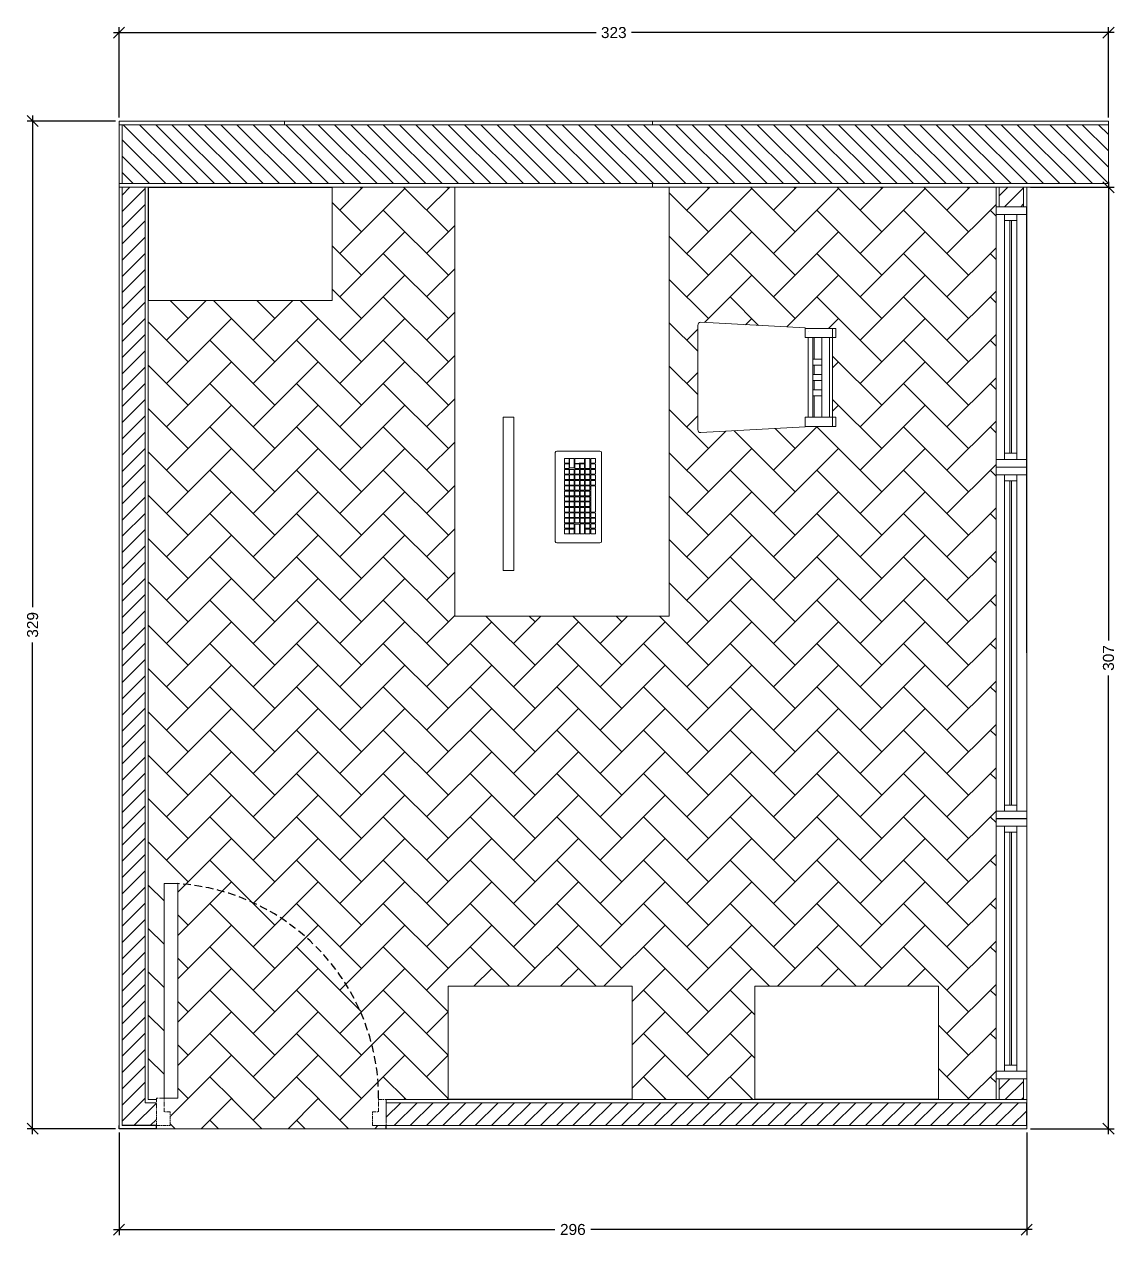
# Model space of a CAD drawing. Header units: inches. Extents: x 446 to 5946, y 570 to 2728.
# Drawn here: x 885.8 to 1242.2, y 569.7 to 965.8 of the extents above; entities that cross this region are included whole.
import ezdxf

# ---------------------------------------------------------------- set-up
doc = ezdxf.new("R2010")
doc.units = ezdxf.units.IN
doc.header["$MEASUREMENT"] = 0
doc.linetypes.add('CENTER', pattern=[2, 1.25, -0.25, 0.25, -0.25])
doc.linetypes.add('HIDDEN', pattern=[0.375, 0.25, -0.125])
for name, color, linetype, lineweight in [('ACCESSORI', 2, 'Continuous', 13), ('ARREDI', 8, 'Continuous', 18), ('CAMPITURE', 6, 'Continuous', 13), ('INFISSI', 4, 'Continuous', 13), ('quote', 5, 'Continuous', 18), ('STRUTTURA', 7, 'Continuous', 20)]:
    doc.layers.add(name, color=color, linetype=linetype, lineweight=lineweight)
doc.styles.add('ARIAL', font='Arial.ttf')
doc.dimstyles.new('TICK_36', dxfattribs={"dimtxt": 3.6, "dimasz": 3.6, "dimexe": 1.8, "dimexo": 1.2, "dimgap": 1.8, "dimtad": 0, "dimdec": 0, "dimzin": 0, "dimdsep": 46, "dimtxsty": 'ARIAL', "dimblk": 'OBLIQUE', "dimcen": 1.8, "dimdle": 1.8, "dimclrd": 256, "dimclrt": 256, "dimadec": 0, "dimazin": 0, "dimtfac": 1, "dimtdec": 0, "dimtmove": 1, "dimatfit": 3, "dimldrblk": 'OPEN90', "dimfxl": 1, "dimtfill": 1, "dimtolj": 1, "dimtzin": 0, "dimarcsym": 0})
pattern_1 = [(45, (-29.488, 0), (-2.65165, 2.65165), [])]
pattern_2 = [(45, (-29.488, 0), (1e-15, 14.142136), [30, -10]), (135, (-22.417, 7.071), (1e-15, 14.142136), [30, -10])]

# ---------------------------------------------------------------- blocks, each defined once
blk = doc.blocks.new('_Oblique')
at = {"color": 0, "linetype": 'ByBlock', "lineweight": -2}
blk.add_line((-0.5, -0.5), (0.5, 0.5), dxfattribs=at)
blk = doc.blocks.new('*D11')
at = {"layer": 'quote', "lineweight": -2, "transparency": 16777216}
for p, q in [((888.5, 936.02), (888.5, 775.52)), ((888.5, 603.52), (888.5, 764.02))]:
    blk.add_line(p, q, dxfattribs=at)
at = {"layer": 'quote', "color": 0, "lineweight": -2, "transparency": 16777216}
for p, q in [((915.48, 934.22), (886.7, 934.22)), ((915.48, 605.32), (886.7, 605.32))]:
    blk.add_line(p, q, dxfattribs=at)
at = {"layer": 'quote', "lineweight": -2, "transparency": 16777216, "xscale": 3.6, "yscale": 3.6, "zscale": 3.6}
for p, rotation in [((888.5, 934.22), 90), ((888.5, 605.32), 270)]:
    blk.add_blockref('_Oblique', p, dxfattribs=dict(at, rotation=rotation))
at = {"layer": 'quote', "transparency": 16777216, "insert": (888.5, 769.77), "char_height": 3.6, "attachment_point": 5, "rotation": 90, "style": 'ARIAL', "bg_fill": 3, "box_fill_scale": 1.25, "bg_fill_color": 256, "bg_fill_true_color": 13158600, "bg_fill_transparency": 0}
blk.add_mtext('\\A1;329', dxfattribs=at)
blk = doc.blocks.new('_Open90')
at = {"color": 0, "linetype": 'ByBlock', "lineweight": -2}
for p, q in [((0, 0), (-1, 0)), ((-0.5, 0.5), (0, 0)), ((0, 0), (-0.5, -0.5))]:
    blk.add_line(p, q, dxfattribs=at)
blk = doc.blocks.new('*D12')
at = {"layer": 'quote', "color": 0, "lineweight": -2, "transparency": 16777216}
for p, q in [((916.68, 604.12), (916.68, 570.61)), ((1212.78, 604.12), (1212.78, 570.61))]:
    blk.add_line(p, q, dxfattribs=at)
at = {"layer": 'quote', "lineweight": -2, "transparency": 16777216}
for p, q in [((914.88, 572.41), (1058.9, 572.41)), ((1214.58, 572.41), (1070.56, 572.41))]:
    blk.add_line(p, q, dxfattribs=at)
at = {"layer": 'quote', "lineweight": -2, "transparency": 16777216, "xscale": 3.6, "yscale": 3.6, "zscale": 3.6, "rotation": 180}
blk.add_blockref('_Oblique', (916.68, 572.41), dxfattribs=at)
at = {"layer": 'quote', "lineweight": -2, "transparency": 16777216, "xscale": 3.6, "yscale": 3.6, "zscale": 3.6}
blk.add_blockref('_Oblique', (1212.78, 572.41), dxfattribs=at)
at = {"layer": 'quote', "transparency": 16777216, "insert": (1064.73, 572.41), "char_height": 3.6, "attachment_point": 5, "style": 'ARIAL', "bg_fill": 3, "box_fill_scale": 1.25, "bg_fill_color": 256, "bg_fill_true_color": 13158600, "bg_fill_transparency": 0}
blk.add_mtext('\\A1;296', dxfattribs=at)
blk = doc.blocks.new('*D13')
at = {"layer": 'quote', "color": 0, "lineweight": -2, "transparency": 16777216}
for p, q in [((1213.98, 912.62), (1241.28, 912.62)), ((1213.98, 605.32), (1241.28, 605.32))]:
    blk.add_line(p, q, dxfattribs=at)
at = {"layer": 'quote', "lineweight": -2, "transparency": 16777216}
for p, q in [((1239.48, 914.42), (1239.48, 764.72)), ((1239.48, 603.52), (1239.48, 753.21))]:
    blk.add_line(p, q, dxfattribs=at)
at = {"layer": 'quote', "lineweight": -2, "transparency": 16777216, "xscale": 3.6, "yscale": 3.6, "zscale": 3.6}
for p, rotation in [((1239.48, 912.62), 90), ((1239.48, 605.32), 270)]:
    blk.add_blockref('_Oblique', p, dxfattribs=dict(at, rotation=rotation))
at = {"layer": 'quote', "transparency": 16777216, "insert": (1239.48, 758.97), "char_height": 3.6, "attachment_point": 5, "rotation": 90, "style": 'ARIAL', "bg_fill": 3, "box_fill_scale": 1.25, "bg_fill_color": 256, "bg_fill_true_color": 13158600, "bg_fill_transparency": 0}
blk.add_mtext('\\A1;307', dxfattribs=at)
blk = doc.blocks.new('*D14')
at = {"layer": 'quote', "lineweight": -2, "transparency": 16777216}
for p, q in [((914.88, 963.08), (1072.33, 963.08)), ((1241.28, 963.08), (1083.84, 963.08))]:
    blk.add_line(p, q, dxfattribs=at)
at = {"layer": 'quote', "color": 0, "lineweight": -2, "transparency": 16777216}
for p, q in [((916.68, 935.42), (916.68, 964.88)), ((1239.48, 935.42), (1239.48, 964.88))]:
    blk.add_line(p, q, dxfattribs=at)
at = {"layer": 'quote', "lineweight": -2, "transparency": 16777216, "xscale": 3.6, "yscale": 3.6, "zscale": 3.6, "rotation": 180}
blk.add_blockref('_Oblique', (916.68, 963.08), dxfattribs=at)
at = {"layer": 'quote', "lineweight": -2, "transparency": 16777216, "xscale": 3.6, "yscale": 3.6, "zscale": 3.6}
blk.add_blockref('_Oblique', (1239.48, 963.08), dxfattribs=at)
at = {"layer": 'quote', "transparency": 16777216, "insert": (1078.08, 963.08), "char_height": 3.6, "attachment_point": 5, "style": 'ARIAL', "bg_fill": 3, "box_fill_scale": 1.25, "bg_fill_color": 256, "bg_fill_true_color": 13158600, "bg_fill_transparency": 0}
blk.add_mtext('\\A1;323', dxfattribs=at)

msp = doc.modelspace()

# ---------------------------------------------------------------- hatches: boundary and pattern name
at = {"layer": 'CAMPITURE'}
h = msp.add_hatch(dxfattribs=at)
h.set_pattern_fill('ANSI31', color=256, scale=30, angle=90)
h.set_pattern_definition([(135, (1544.6044, -17.0527), (-2.65165, -2.65165), [])])
h.paths.add_polyline_path([(917.68, 913.82), (1239.48, 913.82), (1239.48, 933.02), (917.68, 933.02)])
h = msp.add_hatch(dxfattribs=at)
h.set_pattern_fill('ANSI31', color=256, scale=30)
h.set_pattern_definition(pattern_1)
h.paths.add_polyline_path([(917.68, 606.32), (928.87, 606.32), (928.87, 613.82), (926.18, 613.82), (925.18, 613.82), (925.18, 912.62), (917.68, 912.62)])
h = msp.add_hatch(dxfattribs=at)
h.set_pattern_fill('AR-HBONE', color=256, scale=2.5)
h.set_pattern_definition(pattern_2)
h.paths.add_polyline_path([(1150.48, 866.53), (1150.48, 863.53), (1149.48, 863.53), (1149.48, 837.53), (1150.48, 837.53), (1150.48, 834.53), (1140.48, 834.53), (1140.48, 834.37), (1106.48, 832.53, -0.414214), (1105.48, 833.53), (1105.48, 867.53, -0.414214), (1106.48, 868.53), (1140.48, 866.7), (1140.48, 866.53)], flags=16)
h.paths.add_polyline_path([(1148.48, 863.53), (1148.48, 837.53), (1141.48, 837.53), (1141.48, 863.53), (1143.48, 863.53), (1143.48, 856.53), (1145.98, 856.53), (1145.98, 863.53)], flags=0)
h.paths.add_polyline_path([(1142.98, 854.53), (1143.48, 854.53), (1143.48, 851.53), (1142.98, 851.53), (1142.98, 849.53), (1143.48, 849.53), (1143.48, 846.53), (1142.98, 846.53), (1142.98, 844.53), (1143.48, 844.53), (1143.48, 837.53), (1142.98, 837.53)], flags=0)
h.paths.add_polyline_path([(1184.07, 651.82), (1184.07, 614.82), (1124.07, 614.82), (1124.07, 651.82)], flags=16)
h.paths.add_polyline_path([(1084.07, 651.82), (1084.07, 614.82), (1024.07, 614.82), (1024.07, 651.82)], flags=16)
h.paths.add_polyline_path([(935.87, 685.32), (935.87, 615.32), (931.37, 615.32), (931.37, 685.32)], flags=16)
h.paths.add_polyline_path([(1026.18, 772.62), (1026.18, 912.62), (986.18, 912.62), (986.18, 875.62), (926.18, 875.62), (926.18, 614.82), (1202.78, 614.82), (1202.78, 912.62), (1096.18, 912.62), (1096.18, 772.62)])
h = msp.add_hatch(dxfattribs=at)
h.set_pattern_fill('ANSI31', color=256, scale=30)
h.set_pattern_definition(pattern_1)
h.paths.add_polyline_path([(1211.78, 906.27), (1211.78, 912.62), (1203.78, 912.62), (1203.78, 906.27)])
h.paths.add_polyline_path([(1211.78, 614.82), (1211.78, 621.58), (1203.78, 621.58), (1203.78, 614.82)])
h.paths.add_polyline_path([(1212.78, 606.32), (1212.78, 613.82), (1090.68, 613.82), (1090.68, 613.82), (1003.87, 613.82), (1003.87, 606.32), (1090.68, 606.32)])
h = msp.add_hatch(dxfattribs=at)
h.set_pattern_fill('AR-HBONE', color=256, scale=2.5)
h.set_pattern_definition(pattern_2)
h.paths.add_polyline_path([(1001.37, 614.83), (931.37, 615.32), (931.37, 610.82), (933.37, 610.82), (933.37, 606.32), (928.87, 606.32), (928.87, 605.32), (1003.87, 605.32), (1003.87, 606.32), (999.37, 606.32), (999.37, 610.82), (1001.37, 610.82)])

# ---------------------------------------------------------------- linework, layer by layer
for p, q in [((926.18, 912.62), (986.18, 912.62)), ((926.18, 912.62), (926.18, 875.62)), ((1084.07, 614.82), (1024.07, 614.82)), ((1184.07, 614.82), (1124.07, 614.82)), ((1212.78, 606.32), (1212.78, 613.82)), ((916.68, 605.32), (916.68, 606.32)), ((928.87, 606.32), (917.68, 606.32)), ((928.87, 605.32), (928.87, 606.32)), ((1003.87, 605.32), (1003.87, 606.32)), ((928.87, 605.32), (916.68, 605.32))]:
    msp.add_line(p, q)
at = {"layer": 'ACCESSORI'}
for p, q in [((1058.98, 826), (1058.98, 797)), ((1073.57, 826.5), (1059.48, 826.5)), ((1074.07, 797), (1074.07, 826)), ((1059.48, 796.5), (1073.57, 796.5))]:
    msp.add_line(p, q, dxfattribs=at)
msp.add_lwpolyline([(1045.48, 787.55), (1045.48, 837.55), (1041.98, 837.55), (1041.98, 787.55)], close=True, dxfattribs=at)
for points in [[(1061.98, 824), (1061.98, 822.7)], [(1063.38, 824.1), (1062.08, 824.1)], [(1063.48, 822.7), (1063.48, 824)], [(1063.68, 824), (1063.68, 822.4)], [(1065.08, 824.1), (1063.78, 824.1)], [(1065.18, 822.4), (1065.18, 824)], [(1065.38, 824), (1065.38, 822.6)], [(1067.18, 824.1), (1065.48, 824.1)], [(1068.48, 824.1), (1067.18, 824.1)], [(1068.58, 822.7), (1068.58, 824)], [(1068.78, 824), (1068.78, 822.7)], [(1070.18, 824.1), (1068.88, 824.1)], [(1070.28, 822.7), (1070.28, 824)], [(1070.58, 824), (1070.58, 822.7)], [(1071.98, 824.1), (1070.68, 824.1)], [(1072.08, 822.7), (1072.08, 824)], [(1061.98, 822.2), (1061.98, 820.9)], [(1061.98, 820.4), (1061.98, 819.1)], [(1062.08, 822.6), (1063.38, 822.6)], [(1063.38, 822.3), (1062.08, 822.3)], [(1062.08, 820.8), (1063.38, 820.8)], [(1063.38, 820.5), (1062.08, 820.5)], [(1063.48, 820.9), (1063.48, 822.2)], [(1063.48, 819.1), (1063.48, 820.4)], [(1063.68, 822.4), (1063.68, 821.1)], [(1063.68, 820.4), (1063.68, 819.1)], [(1063.78, 821), (1065.08, 821)], [(1065.08, 820.5), (1063.78, 820.5)], [(1065.18, 821.1), (1065.18, 822.4)], [(1065.18, 819.1), (1065.18, 820.4)], [(1065.38, 822.2), (1065.38, 820.9)], [(1065.38, 820.4), (1065.38, 819.1)], [(1065.48, 822.5), (1066.78, 822.5)], [(1066.78, 822.3), (1065.48, 822.3)], [(1065.48, 820.8), (1066.78, 820.8)], [(1066.78, 820.5), (1065.48, 820.5)], [(1066.88, 822.6), (1068.48, 822.6)], [(1066.88, 820.9), (1066.88, 822.2)], [(1066.88, 819.1), (1066.88, 820.4)], [(1067.08, 822.2), (1067.08, 820.9)], [(1067.08, 820.4), (1067.08, 819.1)], [(1068.48, 822.3), (1067.18, 822.3)], [(1067.18, 820.8), (1068.48, 820.8)], [(1068.48, 820.5), (1067.18, 820.5)], [(1068.58, 820.9), (1068.58, 822.2)], [(1068.58, 819.1), (1068.58, 820.4)], [(1068.78, 822.7), (1068.78, 820.9)], [(1068.78, 820.4), (1068.78, 819.1)], [(1068.88, 820.8), (1070.18, 820.8)], [(1070.18, 820.5), (1068.88, 820.5)], [(1070.28, 820.9), (1070.28, 822.7)], [(1070.28, 819.1), (1070.28, 820.4)], [(1070.58, 822.2), (1070.58, 820.9)], [(1070.58, 820.4), (1070.58, 819.1)], [(1070.68, 822.6), (1071.98, 822.6)], [(1071.98, 822.3), (1070.68, 822.3)], [(1070.68, 820.8), (1071.98, 820.8)], [(1071.98, 820.5), (1070.68, 820.5)], [(1072.08, 820.9), (1072.08, 822.2)], [(1072.08, 819.1), (1072.08, 820.4)], [(1061.98, 818.6), (1061.98, 817.3)], [(1061.98, 816.8), (1061.98, 815.5)], [(1062.08, 819), (1063.38, 819)], [(1063.38, 818.7), (1062.08, 818.7)], [(1062.08, 817.2), (1063.38, 817.2)], [(1063.38, 816.9), (1062.08, 816.9)], [(1063.48, 817.3), (1063.48, 818.6)], [(1063.48, 815.5), (1063.48, 816.8)], [(1063.68, 818.6), (1063.68, 817.3)], [(1063.68, 816.8), (1063.68, 815.5)], [(1063.78, 819), (1065.08, 819)], [(1065.08, 818.7), (1063.78, 818.7)], [(1063.78, 817.2), (1065.08, 817.2)], [(1065.08, 816.9), (1063.78, 816.9)], [(1065.18, 817.3), (1065.18, 818.6)], [(1065.18, 815.5), (1065.18, 816.8)], [(1065.38, 818.6), (1065.38, 817.3)], [(1065.38, 816.8), (1065.38, 815.5)], [(1065.48, 819), (1066.78, 819)], [(1066.78, 818.7), (1065.48, 818.7)], [(1065.48, 817.2), (1066.78, 817.2)], [(1066.78, 816.9), (1065.48, 816.9)], [(1066.88, 817.3), (1066.88, 818.6)], [(1066.88, 815.5), (1066.88, 816.8)], [(1067.08, 818.6), (1067.08, 817.3)], [(1067.08, 816.8), (1067.08, 815.5)], [(1067.18, 819), (1068.48, 819)], [(1068.48, 818.7), (1067.18, 818.7)], [(1067.18, 817.2), (1068.48, 817.2)], [(1068.48, 816.9), (1067.18, 816.9)], [(1068.58, 817.3), (1068.58, 818.6)], [(1068.58, 815.5), (1068.58, 816.8)], [(1068.78, 818.6), (1068.78, 817.3)], [(1068.78, 816.8), (1068.78, 815.5)], [(1068.88, 819), (1070.18, 819)], [(1070.18, 818.7), (1068.88, 818.7)], [(1068.88, 817.2), (1070.18, 817.2)], [(1070.18, 816.9), (1068.88, 816.9)], [(1070.28, 817.3), (1070.28, 818.6)], [(1070.28, 815.5), (1070.28, 816.8)], [(1070.58, 818.6), (1070.58, 817.3)], [(1070.58, 816.8), (1070.58, 815.5)], [(1070.68, 819), (1071.98, 819)], [(1071.98, 818.7), (1070.68, 818.7)], [(1070.68, 817.2), (1071.98, 817.2)], [(1071.98, 816.9), (1070.68, 816.9)], [(1072.08, 817.3), (1072.08, 818.6)], [(1072.08, 815.5), (1072.08, 816.8)], [(1061.98, 815.1), (1061.98, 813.8)], [(1061.98, 813.3), (1061.98, 812)], [(1062.08, 815.4), (1063.38, 815.4)], [(1063.38, 815.2), (1062.08, 815.2)], [(1062.08, 813.7), (1063.38, 813.7)], [(1063.38, 813.4), (1062.08, 813.4)], [(1063.48, 813.8), (1063.48, 815.1)], [(1063.48, 812), (1063.48, 813.3)], [(1063.68, 815.1), (1063.68, 813.8)], [(1063.68, 813.3), (1063.68, 812)], [(1063.78, 815.4), (1065.08, 815.4)], [(1065.08, 815.2), (1063.78, 815.2)], [(1063.78, 813.7), (1065.08, 813.7)], [(1065.08, 813.4), (1063.78, 813.4)], [(1065.18, 813.8), (1065.18, 815.1)], [(1065.18, 812), (1065.18, 813.3)], [(1065.38, 815.1), (1065.38, 813.8)], [(1065.38, 813.3), (1065.38, 812)], [(1065.48, 815.4), (1066.78, 815.4)], [(1066.78, 815.2), (1065.48, 815.2)], [(1065.48, 813.7), (1066.78, 813.7)], [(1066.78, 813.4), (1065.48, 813.4)], [(1066.88, 813.8), (1066.88, 815.1)], [(1066.88, 812), (1066.88, 813.3)], [(1067.08, 815.1), (1067.08, 813.8)], [(1067.08, 813.3), (1067.08, 812)], [(1067.18, 815.4), (1068.48, 815.4)], [(1068.48, 815.2), (1067.18, 815.2)], [(1067.18, 813.7), (1068.48, 813.7)], [(1068.48, 813.4), (1067.18, 813.4)], [(1068.58, 813.8), (1068.58, 815.1)], [(1068.58, 812), (1068.58, 813.3)], [(1068.78, 815.1), (1068.78, 813.8)], [(1068.78, 813.3), (1068.78, 812)], [(1068.88, 815.4), (1070.18, 815.4)], [(1070.18, 815.2), (1068.88, 815.2)], [(1068.88, 813.7), (1070.18, 813.7)], [(1070.18, 813.4), (1068.88, 813.4)], [(1070.28, 813.8), (1070.28, 815.1)], [(1070.28, 812), (1070.28, 813.3)], [(1070.58, 815.1), (1070.58, 806.7)], [(1070.68, 815.4), (1071.98, 815.4)], [(1071.98, 815.2), (1070.68, 815.2)], [(1072.08, 808), (1072.08, 815.1)], [(1061.98, 811.5), (1061.98, 810.2)], [(1061.98, 809.8), (1061.98, 808.5)], [(1061.98, 808), (1061.98, 806.7)], [(1062.08, 811.9), (1063.38, 811.9)], [(1063.38, 811.6), (1062.08, 811.6)], [(1062.08, 810.1), (1063.38, 810.1)], [(1063.38, 809.9), (1062.08, 809.9)], [(1062.08, 808.4), (1063.38, 808.4)], [(1063.38, 808.1), (1062.08, 808.1)], [(1063.48, 810.2), (1063.48, 811.5)], [(1063.48, 808.5), (1063.48, 809.8)], [(1063.48, 806.7), (1063.48, 808)], [(1063.68, 811.5), (1063.68, 810.2)], [(1063.68, 809.8), (1063.68, 808.5)], [(1063.68, 808), (1063.68, 806.7)], [(1063.78, 811.9), (1065.08, 811.9)], [(1065.08, 811.6), (1063.78, 811.6)], [(1063.78, 810.1), (1065.08, 810.1)], [(1065.08, 809.9), (1063.78, 809.9)], [(1063.78, 808.4), (1065.08, 808.4)], [(1065.08, 808.1), (1063.78, 808.1)], [(1065.18, 810.2), (1065.18, 811.5)], [(1065.18, 808.5), (1065.18, 809.8)], [(1065.18, 806.7), (1065.18, 808)], [(1065.38, 811.5), (1065.38, 810.2)], [(1065.38, 809.8), (1065.38, 808.5)], [(1065.38, 808), (1065.38, 806.7)], [(1065.48, 811.9), (1066.78, 811.9)], [(1066.78, 811.6), (1065.48, 811.6)], [(1065.48, 810.1), (1066.78, 810.1)], [(1066.78, 809.9), (1065.48, 809.9)], [(1065.48, 808.4), (1066.78, 808.4)], [(1066.78, 808.1), (1065.48, 808.1)], [(1066.88, 810.2), (1066.88, 811.5)], [(1066.88, 808.5), (1066.88, 809.8)], [(1066.88, 806.7), (1066.88, 808)], [(1067.08, 811.5), (1067.08, 810.2)], [(1067.08, 809.8), (1067.08, 808.5)], [(1067.08, 808), (1067.08, 806.7)], [(1067.18, 811.9), (1068.48, 811.9)], [(1068.48, 811.6), (1067.18, 811.6)], [(1067.18, 810.1), (1068.48, 810.1)], [(1068.48, 809.9), (1067.18, 809.9)], [(1067.18, 808.4), (1068.48, 808.4)], [(1068.48, 808.1), (1067.18, 808.1)], [(1068.58, 810.2), (1068.58, 811.5)], [(1068.58, 808.5), (1068.58, 809.8)], [(1068.58, 806.7), (1068.58, 808)], [(1068.78, 811.5), (1068.78, 810.2)], [(1068.78, 809.8), (1068.78, 808.5)], [(1068.78, 808), (1068.78, 806.7)], [(1068.88, 811.9), (1070.18, 811.9)], [(1070.18, 811.6), (1068.88, 811.6)], [(1068.88, 810.1), (1070.18, 810.1)], [(1070.18, 809.9), (1068.88, 809.9)], [(1068.88, 808.4), (1070.18, 808.4)], [(1070.18, 808.1), (1068.88, 808.1)], [(1070.28, 810.2), (1070.28, 811.5)], [(1070.28, 808.5), (1070.28, 809.8)], [(1070.28, 806.7), (1070.28, 808)], [(1072.08, 806.7), (1072.08, 808)], [(1061.98, 806.2), (1061.98, 804.9)], [(1061.98, 804.5), (1061.98, 803.2)], [(1062.08, 806.6), (1063.38, 806.6)], [(1063.38, 806.3), (1062.08, 806.3)], [(1062.08, 804.8), (1063.38, 804.8)], [(1063.38, 804.6), (1062.08, 804.6)], [(1063.48, 804.9), (1063.48, 806.2)], [(1063.48, 803.2), (1063.48, 804.5)], [(1063.68, 806.2), (1063.68, 804.9)], [(1063.68, 804.5), (1063.68, 803.2)], [(1063.78, 806.6), (1065.08, 806.6)], [(1065.08, 806.3), (1063.78, 806.3)], [(1063.78, 804.8), (1065.08, 804.8)], [(1065.08, 804.6), (1063.78, 804.6)], [(1065.18, 804.9), (1065.18, 806.2)], [(1065.18, 803.2), (1065.18, 804.5)], [(1065.38, 806.2), (1065.38, 804.9)], [(1065.38, 804.5), (1065.38, 803.2)], [(1065.48, 806.6), (1066.78, 806.6)], [(1066.78, 806.3), (1065.48, 806.3)], [(1065.48, 804.8), (1066.78, 804.8)], [(1066.78, 804.6), (1065.48, 804.6)], [(1066.88, 804.9), (1066.88, 806.2)], [(1066.88, 803.2), (1066.88, 804.5)], [(1067.08, 806.2), (1067.08, 804.9)], [(1067.08, 804.5), (1067.08, 803.2)], [(1067.18, 806.6), (1068.48, 806.6)], [(1068.48, 806.3), (1067.18, 806.3)], [(1067.18, 804.8), (1068.48, 804.8)], [(1068.48, 804.6), (1067.18, 804.6)], [(1068.58, 804.9), (1068.58, 806.2)], [(1068.58, 803.2), (1068.58, 804.5)], [(1068.78, 806.2), (1068.78, 804.9)], [(1068.78, 804.5), (1068.78, 803.2)], [(1068.88, 806.6), (1070.18, 806.6)], [(1070.18, 806.3), (1068.88, 806.3)], [(1068.88, 804.8), (1070.18, 804.8)], [(1070.18, 804.6), (1068.88, 804.6)], [(1070.28, 804.9), (1070.28, 806.2)], [(1070.28, 803.2), (1070.28, 804.5)], [(1070.58, 806.2), (1070.58, 804.9)], [(1070.58, 804.5), (1070.58, 803.2)], [(1070.68, 806.6), (1071.98, 806.6)], [(1071.98, 806.3), (1070.68, 806.3)], [(1070.68, 804.8), (1071.98, 804.8)], [(1071.98, 804.6), (1070.68, 804.6)], [(1072.08, 804.9), (1072.08, 806.2)], [(1072.08, 803.2), (1072.08, 804.5)], [(1061.98, 802.7), (1061.98, 801.4)], [(1061.98, 800.9), (1061.98, 799.6)], [(1062.08, 803.1), (1063.38, 803.1)], [(1063.38, 802.8), (1062.08, 802.8)], [(1062.08, 801.3), (1063.38, 801.3)], [(1063.38, 801), (1062.08, 801)], [(1063.48, 801.4), (1063.48, 802.7)], [(1063.48, 799.6), (1063.48, 800.9)], [(1063.68, 802.7), (1063.68, 801.4)], [(1063.68, 800.9), (1063.68, 799.6)], [(1063.78, 803.1), (1065.08, 803.1)], [(1065.08, 802.8), (1063.78, 802.8)], [(1063.78, 801.3), (1065.08, 801.3)], [(1065.08, 801), (1063.78, 801)], [(1065.18, 801.4), (1065.18, 802.7)], [(1065.18, 799.6), (1065.18, 800.9)], [(1065.38, 802.49), (1065.38, 801.19)], [(1065.38, 801.19), (1065.38, 799.59)], [(1065.48, 803.1), (1066.78, 803.1)], [(1066.78, 802.59), (1065.48, 802.59)], [(1066.88, 801.19), (1066.88, 802.49)], [(1066.88, 799.59), (1066.88, 801.19)], [(1067.08, 802.69), (1067.08, 801.39)], [(1067.08, 801.39), (1067.08, 799.59)], [(1067.18, 803.1), (1068.48, 803.1)], [(1068.48, 802.79), (1067.18, 802.79)], [(1068.58, 801.39), (1068.58, 802.69)], [(1068.58, 799.59), (1068.58, 801.39)], [(1068.78, 802.7), (1068.78, 801.4)], [(1068.78, 800.9), (1068.78, 799.6)], [(1068.88, 803.1), (1070.18, 803.1)], [(1070.18, 802.8), (1068.88, 802.8)], [(1068.88, 801.3), (1070.18, 801.3)], [(1070.18, 801), (1068.88, 801)], [(1070.28, 801.4), (1070.28, 802.7)], [(1070.28, 799.6), (1070.28, 800.9)], [(1070.58, 802.7), (1070.58, 801.4)], [(1070.58, 800.9), (1070.58, 799.6)], [(1070.68, 803.1), (1071.98, 803.1)], [(1071.98, 802.8), (1070.68, 802.8)], [(1070.68, 801.3), (1071.98, 801.3)], [(1071.98, 801), (1070.68, 801)], [(1072.08, 801.4), (1072.08, 802.7)], [(1072.08, 799.6), (1072.08, 800.9)], [(1062.08, 799.5), (1063.38, 799.5)], [(1063.78, 799.5), (1065.08, 799.5)], [(1065.48, 799.49), (1066.78, 799.49)], [(1067.18, 799.49), (1068.48, 799.49)], [(1068.88, 799.5), (1070.18, 799.5)], [(1070.68, 799.5), (1071.98, 799.5)]]:
    msp.add_lwpolyline(points, dxfattribs=at)
for centre, radius, start, end in [((1059.48, 826), 0.5, 90, 180), ((1062.08, 824), 0.1, 90, 180), ((1063.38, 824), 0.1, 0, 90), ((1063.78, 824), 0.1, 90, 180), ((1065.08, 824), 0.1, 0, 90), ((1065.48, 824), 0.1, 90, 180), ((1068.48, 824), 0.1, 0, 90), ((1068.88, 824), 0.1, 90, 180), ((1070.18, 824), 0.1, 0, 90), ((1070.68, 824), 0.1, 90, 180), ((1071.98, 824), 0.1, 0, 90), ((1073.57, 826), 0.5, 0, 90), ((1062.08, 822.7), 0.1, 180, 270), ((1062.08, 822.2), 0.1, 90, 180), ((1062.08, 820.9), 0.1, 180, 270), ((1062.08, 820.4), 0.1, 90, 180), ((1063.38, 822.7), 0.1, 270, 0), ((1063.38, 822.2), 0.1, 0, 90), ((1063.38, 820.9), 0.1, 270, 0), ((1063.38, 820.4), 0.1, 0, 90), ((1063.78, 821.1), 0.1, 180, 270), ((1063.78, 820.4), 0.1, 90, 180), ((1065.08, 821.1), 0.1, 270, 0), ((1065.08, 820.4), 0.1, 0, 90), ((1065.48, 822.6), 0.1, 180, 270), ((1065.48, 822.2), 0.1, 90, 180), ((1065.48, 820.9), 0.1, 180, 270), ((1065.48, 820.4), 0.1, 90, 180), ((1066.78, 822.6), 0.1, 270, 0), ((1066.78, 822.2), 0.1, 0, 90), ((1066.78, 820.9), 0.1, 270, 0), ((1066.78, 820.4), 0.1, 0, 90), ((1067.18, 822.2), 0.1, 90, 180), ((1067.18, 820.9), 0.1, 180, 270), ((1067.18, 820.4), 0.1, 90, 180), ((1068.48, 822.7), 0.1, 270, 0), ((1068.48, 822.2), 0.1, 0, 90), ((1068.48, 820.9), 0.1, 270, 0), ((1068.48, 820.4), 0.1, 0, 90), ((1068.88, 820.9), 0.1, 180, 270), ((1068.88, 820.4), 0.1, 90, 180), ((1070.18, 820.9), 0.1, 270, 0), ((1070.18, 820.4), 0.1, 0, 90), ((1070.68, 822.7), 0.1, 180, 270), ((1070.68, 822.2), 0.1, 90, 180), ((1070.68, 820.9), 0.1, 180, 270), ((1070.68, 820.4), 0.1, 90, 180), ((1071.98, 822.7), 0.1, 270, 0), ((1071.98, 822.2), 0.1, 0, 90), ((1071.98, 820.9), 0.1, 270, 0), ((1071.98, 820.4), 0.1, 0, 90), ((1062.08, 819.1), 0.1, 180, 270), ((1062.08, 818.6), 0.1, 90, 180), ((1062.08, 817.3), 0.1, 180, 270), ((1062.08, 816.8), 0.1, 90, 180), ((1063.38, 819.1), 0.1, 270, 0), ((1063.38, 818.6), 0.1, 0, 90), ((1063.38, 817.3), 0.1, 270, 0), ((1063.38, 816.8), 0.1, 0, 90), ((1063.78, 819.1), 0.1, 180, 270), ((1063.78, 818.6), 0.1, 90, 180), ((1063.78, 817.3), 0.1, 180, 270), ((1063.78, 816.8), 0.1, 90, 180), ((1065.08, 819.1), 0.1, 270, 0), ((1065.08, 818.6), 0.1, 0, 90), ((1065.08, 817.3), 0.1, 270, 0), ((1065.08, 816.8), 0.1, 0, 90), ((1065.48, 819.1), 0.1, 180, 270), ((1065.48, 818.6), 0.1, 90, 180), ((1065.48, 817.3), 0.1, 180, 270), ((1065.48, 816.8), 0.1, 90, 180), ((1066.78, 819.1), 0.1, 270, 0), ((1066.78, 818.6), 0.1, 0, 90), ((1066.78, 817.3), 0.1, 270, 0), ((1066.78, 816.8), 0.1, 0, 90), ((1067.18, 819.1), 0.1, 180, 270), ((1067.18, 818.6), 0.1, 90, 180), ((1067.18, 817.3), 0.1, 180, 270), ((1067.18, 816.8), 0.1, 90, 180), ((1068.48, 819.1), 0.1, 270, 0), ((1068.48, 818.6), 0.1, 0, 90), ((1068.48, 817.3), 0.1, 270, 0), ((1068.48, 816.8), 0.1, 0, 90), ((1068.88, 819.1), 0.1, 180, 270), ((1068.88, 818.6), 0.1, 90, 180), ((1068.88, 817.3), 0.1, 180, 270), ((1068.88, 816.8), 0.1, 90, 180), ((1070.18, 819.1), 0.1, 270, 0), ((1070.18, 818.6), 0.1, 0, 90), ((1070.18, 817.3), 0.1, 270, 0), ((1070.18, 816.8), 0.1, 0, 90), ((1070.68, 819.1), 0.1, 180, 270), ((1070.68, 818.6), 0.1, 90, 180), ((1070.68, 817.3), 0.1, 180, 270), ((1070.68, 816.8), 0.1, 90, 180), ((1071.98, 819.1), 0.1, 270, 0), ((1071.98, 818.6), 0.1, 0, 90), ((1071.98, 817.3), 0.1, 270, 0), ((1071.98, 816.8), 0.1, 0, 90), ((1062.08, 815.5), 0.1, 180, 270), ((1062.08, 815.1), 0.1, 90, 180), ((1062.08, 813.8), 0.1, 180, 270), ((1062.08, 813.3), 0.1, 90, 180), ((1062.08, 812), 0.1, 180, 270), ((1063.38, 815.5), 0.1, 270, 0), ((1063.38, 815.1), 0.1, 0, 90), ((1063.38, 813.8), 0.1, 270, 0), ((1063.38, 813.3), 0.1, 0, 90), ((1063.38, 812), 0.1, 270, 0), ((1063.78, 815.5), 0.1, 180, 270), ((1063.78, 815.1), 0.1, 90, 180), ((1063.78, 813.8), 0.1, 180, 270), ((1063.78, 813.3), 0.1, 90, 180), ((1063.78, 812), 0.1, 180, 270), ((1065.08, 815.5), 0.1, 270, 0), ((1065.08, 815.1), 0.1, 0, 90), ((1065.08, 813.8), 0.1, 270, 0), ((1065.08, 813.3), 0.1, 0, 90), ((1065.08, 812), 0.1, 270, 0), ((1065.48, 815.5), 0.1, 180, 270), ((1065.48, 815.1), 0.1, 90, 180), ((1065.48, 813.8), 0.1, 180, 270), ((1065.48, 813.3), 0.1, 90, 180), ((1065.48, 812), 0.1, 180, 270), ((1066.78, 815.5), 0.1, 270, 0), ((1066.78, 815.1), 0.1, 0, 90), ((1066.78, 813.8), 0.1, 270, 0), ((1066.78, 813.3), 0.1, 0, 90), ((1066.78, 812), 0.1, 270, 0), ((1067.18, 815.5), 0.1, 180, 270), ((1067.18, 815.1), 0.1, 90, 180), ((1067.18, 813.8), 0.1, 180, 270), ((1067.18, 813.3), 0.1, 90, 180), ((1067.18, 812), 0.1, 180, 270), ((1068.48, 815.5), 0.1, 270, 0), ((1068.48, 815.1), 0.1, 0, 90), ((1068.48, 813.8), 0.1, 270, 0), ((1068.48, 813.3), 0.1, 0, 90), ((1068.48, 812), 0.1, 270, 0), ((1068.88, 815.5), 0.1, 180, 270), ((1068.88, 815.1), 0.1, 90, 180), ((1068.88, 813.8), 0.1, 180, 270), ((1068.88, 813.3), 0.1, 90, 180), ((1068.88, 812), 0.1, 180, 270), ((1070.18, 815.5), 0.1, 270, 0), ((1070.18, 815.1), 0.1, 0, 90), ((1070.18, 813.8), 0.1, 270, 0), ((1070.18, 813.3), 0.1, 0, 90), ((1070.18, 812), 0.1, 270, 0), ((1070.68, 815.5), 0.1, 180, 270), ((1070.68, 815.1), 0.1, 90, 180), ((1071.98, 815.5), 0.1, 270, 0), ((1071.98, 815.1), 0.1, 0, 90), ((1062.08, 811.5), 0.1, 90, 180), ((1062.08, 810.2), 0.1, 180, 270), ((1062.08, 809.8), 0.1, 90, 180), ((1062.08, 808.5), 0.1, 180, 270), ((1062.08, 808), 0.1, 90, 180), ((1063.38, 811.5), 0.1, 0, 90), ((1063.38, 810.2), 0.1, 270, 0), ((1063.38, 809.8), 0.1, 0, 90), ((1063.38, 808.5), 0.1, 270, 0), ((1063.38, 808), 0.1, 0, 90), ((1063.78, 811.5), 0.1, 90, 180), ((1063.78, 810.2), 0.1, 180, 270), ((1063.78, 809.8), 0.1, 90, 180), ((1063.78, 808.5), 0.1, 180, 270), ((1063.78, 808), 0.1, 90, 180), ((1065.08, 811.5), 0.1, 0, 90), ((1065.08, 810.2), 0.1, 270, 0), ((1065.08, 809.8), 0.1, 0, 90), ((1065.08, 808.5), 0.1, 270, 0), ((1065.08, 808), 0.1, 0, 90), ((1065.48, 811.5), 0.1, 90, 180), ((1065.48, 810.2), 0.1, 180, 270), ((1065.48, 809.8), 0.1, 90, 180), ((1065.48, 808.5), 0.1, 180, 270), ((1065.48, 808), 0.1, 90, 180), ((1066.78, 811.5), 0.1, 0, 90), ((1066.78, 810.2), 0.1, 270, 0), ((1066.78, 809.8), 0.1, 0, 90), ((1066.78, 808.5), 0.1, 270, 0), ((1066.78, 808), 0.1, 0, 90), ((1067.18, 811.5), 0.1, 90, 180), ((1067.18, 810.2), 0.1, 180, 270), ((1067.18, 809.8), 0.1, 90, 180), ((1067.18, 808.5), 0.1, 180, 270), ((1067.18, 808), 0.1, 90, 180), ((1068.48, 811.5), 0.1, 0, 90), ((1068.48, 810.2), 0.1, 270, 0), ((1068.48, 809.8), 0.1, 0, 90), ((1068.48, 808.5), 0.1, 270, 0), ((1068.48, 808), 0.1, 0, 90), ((1068.88, 811.5), 0.1, 90, 180), ((1068.88, 810.2), 0.1, 180, 270), ((1068.88, 809.8), 0.1, 90, 180), ((1068.88, 808.5), 0.1, 180, 270), ((1068.88, 808), 0.1, 90, 180), ((1070.18, 811.5), 0.1, 0, 90), ((1070.18, 810.2), 0.1, 270, 0), ((1070.18, 809.8), 0.1, 0, 90), ((1070.18, 808.5), 0.1, 270, 0), ((1070.18, 808), 0.1, 0, 90), ((1062.08, 806.7), 0.1, 180, 270), ((1062.08, 806.2), 0.1, 90, 180), ((1062.08, 804.9), 0.1, 180, 270), ((1062.08, 804.5), 0.1, 90, 180), ((1063.38, 806.7), 0.1, 270, 0), ((1063.38, 806.2), 0.1, 0, 90), ((1063.38, 804.9), 0.1, 270, 0), ((1063.38, 804.5), 0.1, 0, 90), ((1063.78, 806.7), 0.1, 180, 270), ((1063.78, 806.2), 0.1, 90, 180), ((1063.78, 804.9), 0.1, 180, 270), ((1063.78, 804.5), 0.1, 90, 180), ((1065.08, 806.7), 0.1, 270, 0), ((1065.08, 806.2), 0.1, 0, 90), ((1065.08, 804.9), 0.1, 270, 0), ((1065.08, 804.5), 0.1, 0, 90), ((1065.48, 806.7), 0.1, 180, 270), ((1065.48, 806.2), 0.1, 90, 180), ((1065.48, 804.9), 0.1, 180, 270), ((1065.48, 804.5), 0.1, 90, 180), ((1066.78, 806.7), 0.1, 270, 0), ((1066.78, 806.2), 0.1, 0, 90), ((1066.78, 804.9), 0.1, 270, 0), ((1066.78, 804.5), 0.1, 0, 90), ((1067.18, 806.7), 0.1, 180, 270), ((1067.18, 806.2), 0.1, 90, 180), ((1067.18, 804.9), 0.1, 180, 270), ((1067.18, 804.5), 0.1, 90, 180), ((1068.48, 806.7), 0.1, 270, 0), ((1068.48, 806.2), 0.1, 0, 90), ((1068.48, 804.9), 0.1, 270, 0), ((1068.48, 804.5), 0.1, 0, 90), ((1068.88, 806.7), 0.1, 180, 270), ((1068.88, 806.2), 0.1, 90, 180), ((1068.88, 804.9), 0.1, 180, 270), ((1068.88, 804.5), 0.1, 90, 180), ((1070.18, 806.7), 0.1, 270, 0), ((1070.18, 806.2), 0.1, 0, 90), ((1070.18, 804.9), 0.1, 270, 0), ((1070.18, 804.5), 0.1, 0, 90), ((1070.68, 806.7), 0.1, 180, 270), ((1070.68, 806.2), 0.1, 90, 180), ((1070.68, 804.9), 0.1, 180, 270), ((1070.68, 804.5), 0.1, 90, 180), ((1071.98, 806.7), 0.1, 270, 0), ((1071.98, 806.2), 0.1, 0, 90), ((1071.98, 804.9), 0.1, 270, 0), ((1071.98, 804.5), 0.1, 0, 90), ((1062.08, 803.2), 0.1, 180, 270), ((1062.08, 802.7), 0.1, 90, 180), ((1062.08, 801.4), 0.1, 180, 270), ((1062.08, 800.9), 0.1, 90, 180), ((1063.38, 803.2), 0.1, 270, 0), ((1063.38, 802.7), 0.1, 0, 90), ((1063.38, 801.4), 0.1, 270, 0), ((1063.38, 800.9), 0.1, 0, 90), ((1063.78, 803.2), 0.1, 180, 270), ((1063.78, 802.7), 0.1, 90, 180), ((1063.78, 801.4), 0.1, 180, 270), ((1063.78, 800.9), 0.1, 90, 180), ((1065.08, 803.2), 0.1, 270, 0), ((1065.08, 802.7), 0.1, 0, 90), ((1065.08, 801.4), 0.1, 270, 0), ((1065.08, 800.9), 0.1, 0, 90), ((1065.48, 803.2), 0.1, 180, 270), ((1065.48, 802.49), 0.1, 90, 180), ((1066.78, 803.2), 0.1, 270, 0), ((1066.78, 802.49), 0.1, 0, 90), ((1067.18, 803.2), 0.1, 180, 270), ((1067.18, 802.69), 0.1, 90, 180), ((1068.48, 803.2), 0.1, 270, 0), ((1068.48, 802.69), 0.1, 0, 90), ((1068.88, 803.2), 0.1, 180, 270), ((1068.88, 802.7), 0.1, 90, 180), ((1068.88, 801.4), 0.1, 180, 270), ((1068.88, 800.9), 0.1, 90, 180), ((1070.18, 803.2), 0.1, 270, 0), ((1070.18, 802.7), 0.1, 0, 90), ((1070.18, 801.4), 0.1, 270, 0), ((1070.18, 800.9), 0.1, 0, 90), ((1070.68, 803.2), 0.1, 180, 270), ((1070.68, 802.7), 0.1, 90, 180), ((1070.68, 801.4), 0.1, 180, 270), ((1070.68, 800.9), 0.1, 90, 180), ((1071.98, 803.2), 0.1, 270, 0), ((1071.98, 802.7), 0.1, 0, 90), ((1071.98, 801.4), 0.1, 270, 0), ((1071.98, 800.9), 0.1, 0, 90), ((1059.48, 797), 0.5, 180, 270), ((1062.08, 799.6), 0.1, 180, 270), ((1063.38, 799.6), 0.1, 270, 0), ((1063.78, 799.6), 0.1, 180, 270), ((1065.08, 799.6), 0.1, 270, 0), ((1065.48, 799.59), 0.1, 180, 270), ((1066.78, 799.59), 0.1, 270, 0), ((1067.18, 799.59), 0.1, 180, 270), ((1068.48, 799.59), 0.1, 270, 0), ((1068.88, 799.6), 0.1, 180, 270), ((1070.18, 799.6), 0.1, 270, 0), ((1070.68, 799.6), 0.1, 180, 270), ((1071.98, 799.6), 0.1, 270, 0), ((1073.57, 797), 0.5, 270, 0)]:
    msp.add_arc(centre, radius, start, end, dxfattribs=at)
at = {"layer": 'ARREDI'}
for p, q in [((986.18, 912.62), (986.18, 875.62)), ((986.18, 875.62), (926.18, 875.62)), ((1105.48, 867.53), (1105.48, 833.53)), ((1106.48, 868.53), (1140.48, 866.7)), ((1140.48, 863.53), (1140.48, 866.7)), ((1140.48, 866.53), (1150.48, 866.53)), ((1140.48, 863.53), (1150.48, 863.53)), ((1143.48, 863.53), (1140.48, 863.53)), ((1140.48, 863.53), (1143.48, 863.53)), ((1141.48, 863.53), (1141.18, 863.53)), ((1141.48, 865.53), (1141.48, 865.53)), ((1141.48, 863.53), (1141.48, 837.53)), ((1142.98, 837.53), (1142.98, 863.53)), ((1143.48, 863.53), (1143.48, 856.53)), ((1148.48, 863.53), (1145.98, 863.53)), ((1145.98, 863.53), (1145.98, 837.53)), ((1148.48, 863.53), (1148.48, 837.53)), ((1149.48, 866.53), (1149.48, 863.53)), ((1149.48, 865.53), (1149.48, 837.53)), ((1150.48, 866.53), (1150.48, 863.53)), ((1096.18, 825.62), (1096.18, 859.62)), ((1145.98, 856.53), (1142.98, 856.53)), ((1145.98, 854.53), (1142.98, 854.53)), ((1143.48, 854.53), (1143.48, 851.53)), ((1145.98, 851.53), (1142.98, 851.53)), ((1145.98, 849.53), (1142.98, 849.53)), ((1143.48, 849.53), (1143.48, 846.53)), ((1145.98, 846.53), (1142.98, 846.53)), ((1145.98, 844.53), (1142.98, 844.53)), ((1143.48, 844.53), (1143.48, 837.53)), ((1140.48, 837.53), (1150.48, 837.53)), ((1143.48, 837.53), (1140.48, 837.53)), ((1140.48, 837.53), (1140.48, 834.37)), ((1150.48, 837.53), (1149.48, 837.53)), ((1149.48, 837.53), (1149.48, 834.53)), ((1150.48, 837.53), (1150.48, 834.53)), ((1140.48, 834.37), (1106.48, 832.53)), ((1150.48, 834.53), (1140.48, 834.53)), ((1024.07, 614.82), (1024.07, 651.82)), ((1024.07, 651.82), (1084.07, 651.82)), ((1084.07, 614.82), (1084.07, 651.82)), ((1124.07, 614.82), (1124.07, 651.82)), ((1124.07, 651.82), (1184.07, 651.82)), ((1184.07, 614.82), (1184.07, 651.82))]:
    msp.add_line(p, q, dxfattribs=at)
msp.add_lwpolyline([(1026.18, 772.62), (1026.18, 912.62), (1096.18, 912.62), (1096.18, 772.62)], close=True, dxfattribs=at)
for centre, start, end in [((1106.48, 867.53), 90, 180), ((1106.48, 833.53), 180, 270)]:
    msp.add_arc(centre, 1, start, end, dxfattribs=at)
at = {"layer": 'CAMPITURE'}
msp.add_line((928.87, 605.32), (1003.87, 605.32), dxfattribs=at)
at = {"layer": 'INFISSI', "linetype": 'ByBlock'}
for p, q in [((1202.78, 614.82), (1202.79, 906.27)), ((1212.78, 614.82), (1212.77, 906.27))]:
    msp.add_line(p, q, dxfattribs=at)
at = {"layer": 'INFISSI', "color": 4, "lineweight": 0}
for p, q in [((1202.78, 821.27), (1202.78, 906.27)), ((1207.53, 903.77), (1205.53, 903.77)), ((1205.53, 903.77), (1205.53, 901.77)), ((1209.53, 901.77), (1209.53, 903.77)), ((1212.78, 906.27), (1211.78, 906.27)), ((1212.78, 821.27), (1212.78, 906.27)), ((1205.53, 901.77), (1209.53, 901.77)), ((1205.53, 825.77), (1205.53, 901.77)), ((1205.53, 901.77), (1209.53, 901.77)), ((1207.53, 901.77), (1207.28, 901.77)), ((1207.28, 901.77), (1207.28, 900.58)), ((1207.28, 825.77), (1207.28, 901.77)), ((1207.78, 900.58), (1207.78, 901.77)), ((1207.78, 901.77), (1207.78, 825.77)), ((1209.53, 901.77), (1209.53, 825.77)), ((1205.53, 823.77), (1205.53, 825.77)), ((1205.53, 825.77), (1209.53, 825.77)), ((1207.78, 825.77), (1207.28, 825.77)), ((1209.53, 825.77), (1209.53, 823.77)), ((1202.79, 708.94), (1202.78, 821.27)), ((1212.79, 708.94), (1212.78, 821.27)), ((1207.53, 818.77), (1205.53, 818.77)), ((1205.53, 818.77), (1205.53, 816.77)), ((1205.53, 816.77), (1209.53, 816.77)), ((1205.53, 710.94), (1205.53, 816.77)), ((1205.53, 816.77), (1209.53, 816.77)), ((1207.53, 816.77), (1207.28, 816.77)), ((1207.28, 816.77), (1207.28, 815.58)), ((1207.28, 710.94), (1207.28, 816.77)), ((1207.78, 815.58), (1207.78, 816.77)), ((1207.78, 816.77), (1207.78, 710.94)), ((1209.53, 816.77), (1209.53, 818.77)), ((1209.53, 816.77), (1209.53, 710.94)), ((1202.79, 722.41), (1202.79, 807.41)), ((1212.79, 722.41), (1212.79, 807.41)), ((1205.53, 708.94), (1205.53, 710.94)), ((1205.53, 710.94), (1209.53, 710.94)), ((1207.78, 710.94), (1207.28, 710.94)), ((1209.53, 710.94), (1209.53, 708.94)), ((1209.53, 708.94), (1209.53, 709.8)), ((1207.53, 704.08), (1205.53, 704.08)), ((1205.53, 704.08), (1205.53, 702.08)), ((1205.53, 702.08), (1209.53, 702.08)), ((1205.53, 626.08), (1205.53, 702.08)), ((1205.53, 702.08), (1209.53, 702.08)), ((1207.53, 702.08), (1207.28, 702.08)), ((1207.28, 702.08), (1207.28, 700.9)), ((1207.28, 626.08), (1207.28, 702.08)), ((1207.78, 700.9), (1207.78, 702.08)), ((1207.78, 702.08), (1207.78, 626.08)), ((1209.53, 702.08), (1209.53, 704.08)), ((1209.53, 702.08), (1209.53, 626.08)), ((1205.53, 624.08), (1205.53, 626.08)), ((1205.53, 626.08), (1209.53, 626.08)), ((1207.78, 626.08), (1207.28, 626.08)), ((1209.53, 626.08), (1209.53, 624.08)), ((1207.53, 624.08), (1209.53, 624.08)), ((1209.53, 624.08), (1209.53, 625.22))]:
    msp.add_line(p, q, dxfattribs=at)
at = {"layer": 'INFISSI', "color": 4, "linetype": 'ByBlock', "lineweight": 0}
for points in [[(1202.78, 903.77), (1202.78, 906.27), (1212.78, 906.27), (1212.78, 903.77)], [(1202.78, 621.58), (1202.78, 624.08), (1212.78, 624.08), (1212.78, 621.58)]]:
    msp.add_lwpolyline(points, close=True, dxfattribs=at)
at = {"layer": 'INFISSI', "linetype": 'ByBlock'}
for points in [[(1202.79, 906.27), (1202.79, 692.96)], [(1212.79, 697.47), (1212.78, 906.27)]]:
    msp.add_lwpolyline(points, dxfattribs=at)
at = {"layer": 'INFISSI', "color": 4, "lineweight": 0}
for points in [[(1202.78, 821.27), (1202.78, 823.77), (1212.78, 823.77), (1212.78, 821.27)], [(1202.78, 818.77), (1202.78, 821.27), (1212.78, 821.27), (1212.78, 818.77)], [(1202.78, 706.44), (1202.78, 708.94), (1212.78, 708.94), (1212.78, 706.44)], [(1202.78, 704.08), (1202.78, 706.58), (1212.78, 706.58), (1212.78, 704.08)]]:
    msp.add_lwpolyline(points, close=True, dxfattribs=at)
at = {"layer": 'INFISSI', "color": 4, "linetype": 'Continuous', "lineweight": 0}
msp.add_lwpolyline([(935.87, 685.32), (935.87, 615.32), (931.37, 615.32), (931.37, 685.32), (935.87, 685.32)], dxfattribs=at)
at = {"layer": 'INFISSI', "color": 4, "linetype": 'CENTER', "lineweight": 0}
for points in [[(931.37, 615.32), (928.87, 615.32), (928.87, 606.32), (933.37, 606.32), (933.37, 610.82), (931.37, 610.82), (931.37, 615.32)], [(1001.37, 614.82), (1003.87, 614.82), (1003.87, 606.32), (999.37, 606.32), (999.37, 610.82), (1001.37, 610.82), (1001.37, 615.32)]]:
    msp.add_lwpolyline(points, dxfattribs=at)
at = {"layer": 'INFISSI', "color": 4, "linetype": 'HIDDEN', "lineweight": -2, "ltscale": 10}
msp.add_arc((931.1, 615.21), 70.27, 0.0864, 86.1093, dxfattribs=at)
at = {"layer": 'STRUTTURA'}
for p, q in [((916.68, 606.32), (916.68, 934.22)), ((1067.18, 934.22), (992.18, 934.22)), ((1067.18, 934.22), (1142.18, 934.22)), ((916.68, 913.82), (917.68, 913.82)), ((917.68, 606.32), (917.68, 912.62)), ((925.18, 912.55), (925.18, 613.82)), ((926.18, 912.62), (926.18, 614.82)), ((926.18, 912.62), (926.18, 877.62)), ((1019.18, 912.62), (926.18, 912.62)), ((926.18, 912.62), (926.18, 866.62)), ((1135.71, 912.62), (1065.71, 912.62)), ((1135.71, 912.62), (1075.71, 912.62)), ((1202.78, 912.62), (1203.78, 912.62)), ((1202.79, 906.27), (1202.78, 912.62)), ((1203.78, 912.62), (1203.78, 906.27)), ((1211.78, 906.27), (1211.78, 912.62)), ((1212.78, 906.27), (1212.78, 912.62)), ((1202.78, 906.27), (1212.77, 906.27)), ((916.68, 852.62), (916.68, 792.62)), ((916.68, 732.62), (916.68, 672.62)), ((1202.78, 621.58), (1203.78, 621.58)), ((1202.78, 621.58), (1202.78, 614.82)), ((1202.78, 621.58), (1212.78, 621.58)), ((1203.78, 621.58), (1203.78, 614.82)), ((1212.78, 621.58), (1211.78, 621.58)), ((1211.78, 621.58), (1211.78, 614.82)), ((1212.78, 621.58), (1212.78, 614.82)), ((1003.87, 607.32), (1003.87, 614.82)), ((1099.39, 614.82), (1006.39, 614.82)), ((1012.39, 614.82), (1072.39, 614.82)), ((926.18, 613.82), (925.18, 613.82)), ((1090.68, 605.32), (1003.87, 605.32))]:
    msp.add_line(p, q, dxfattribs=at)
for points in [[(916.68, 934.22), (970.68, 934.22), (970.68, 933.02), (916.68, 933.02)], [(916.68, 912.62), (1090.68, 912.62), (1090.68, 913.82), (917.68, 913.82)], [(926.18, 614.82), (928.78, 614.82)], [(1003.87, 614.82), (1090.68, 614.82)], [(1090.68, 614.82), (1090.68, 614.82), (1212.78, 614.82), (1212.78, 613.82), (1090.68, 613.82)], [(928.78, 613.82), (926.18, 613.82)], [(1090.68, 613.82), (1090.68, 613.82), (1003.87, 613.82)], [(1090.68, 606.32), (1212.78, 606.32), (1212.78, 605.32), (1090.68, 605.32)]]:
    msp.add_lwpolyline(points, dxfattribs=at)
for points in [[(1239.48, 933.02), (1239.48, 913.82), (917.68, 913.82), (917.68, 933.02)], [(1090.68, 933.02), (970.68, 933.02), (970.68, 934.22), (1090.68, 934.22)], [(1239.48, 933.02), (1090.68, 933.02), (1090.68, 934.22), (1239.48, 934.22)], [(1239.48, 912.62), (1090.68, 912.62), (1090.68, 913.82), (1239.48, 913.82)]]:
    msp.add_lwpolyline(points, close=True, dxfattribs=at)
at = {"layer": 'STRUTTURA', "linetype": 'ByBlock'}
msp.add_lwpolyline([(1203.78, 906.27), (1203.78, 912.62), (1211.78, 912.62), (1211.78, 906.27)], close=True, dxfattribs=at)
at = {"layer": 'STRUTTURA', "lineweight": 0}
msp.add_lwpolyline([(999.37, 606.32), (1090.68, 606.32)], dxfattribs=at)

# ---------------------------------------------------------------- next in the draw order: dimensions: what is measured, and where the dimension line sits
at = {"layer": 'quote'}
dim = msp.add_linear_dim(base=(888.5, 605.32), p1=(916.68, 934.22), p2=(916.68, 605.32), angle=90, dimstyle='TICK_36', dxfattribs=at)
dim.commit()
dim.dimension.update_dxf_attribs({"geometry": '*D11', "text_midpoint": (888.5, 769.77)})

# ---------------------------------------------------------------- next in the draw order: dimensions: what is measured, and where the dimension line sits
for base, p1, p2, picture, middle in [((1239.48, 963.08), (916.68, 934.22), (1239.48, 934.22), '*D14', (1078.08, 963.08)), ((1212.78, 572.41), (916.68, 605.32), (1212.78, 605.32), '*D12', (1064.73, 572.41))]:
    dim = msp.add_linear_dim(base=base, p1=p1, p2=p2, dimstyle='TICK_36', dxfattribs=at)
    dim.commit()
    dim.dimension.update_dxf_attribs({"geometry": picture, "text_midpoint": middle})

# ---------------------------------------------------------------- next in the draw order: dimensions: what is measured, and where the dimension line sits
dim = msp.add_linear_dim(base=(1239.48, 912.62), p1=(1212.78, 605.32), p2=(1212.78, 912.62), angle=90, dimstyle='TICK_36', dxfattribs=at)
dim.commit()
dim.dimension.update_dxf_attribs({"geometry": '*D13', "text_midpoint": (1239.48, 758.97)})

doc.saveas('drawing.dxf')
